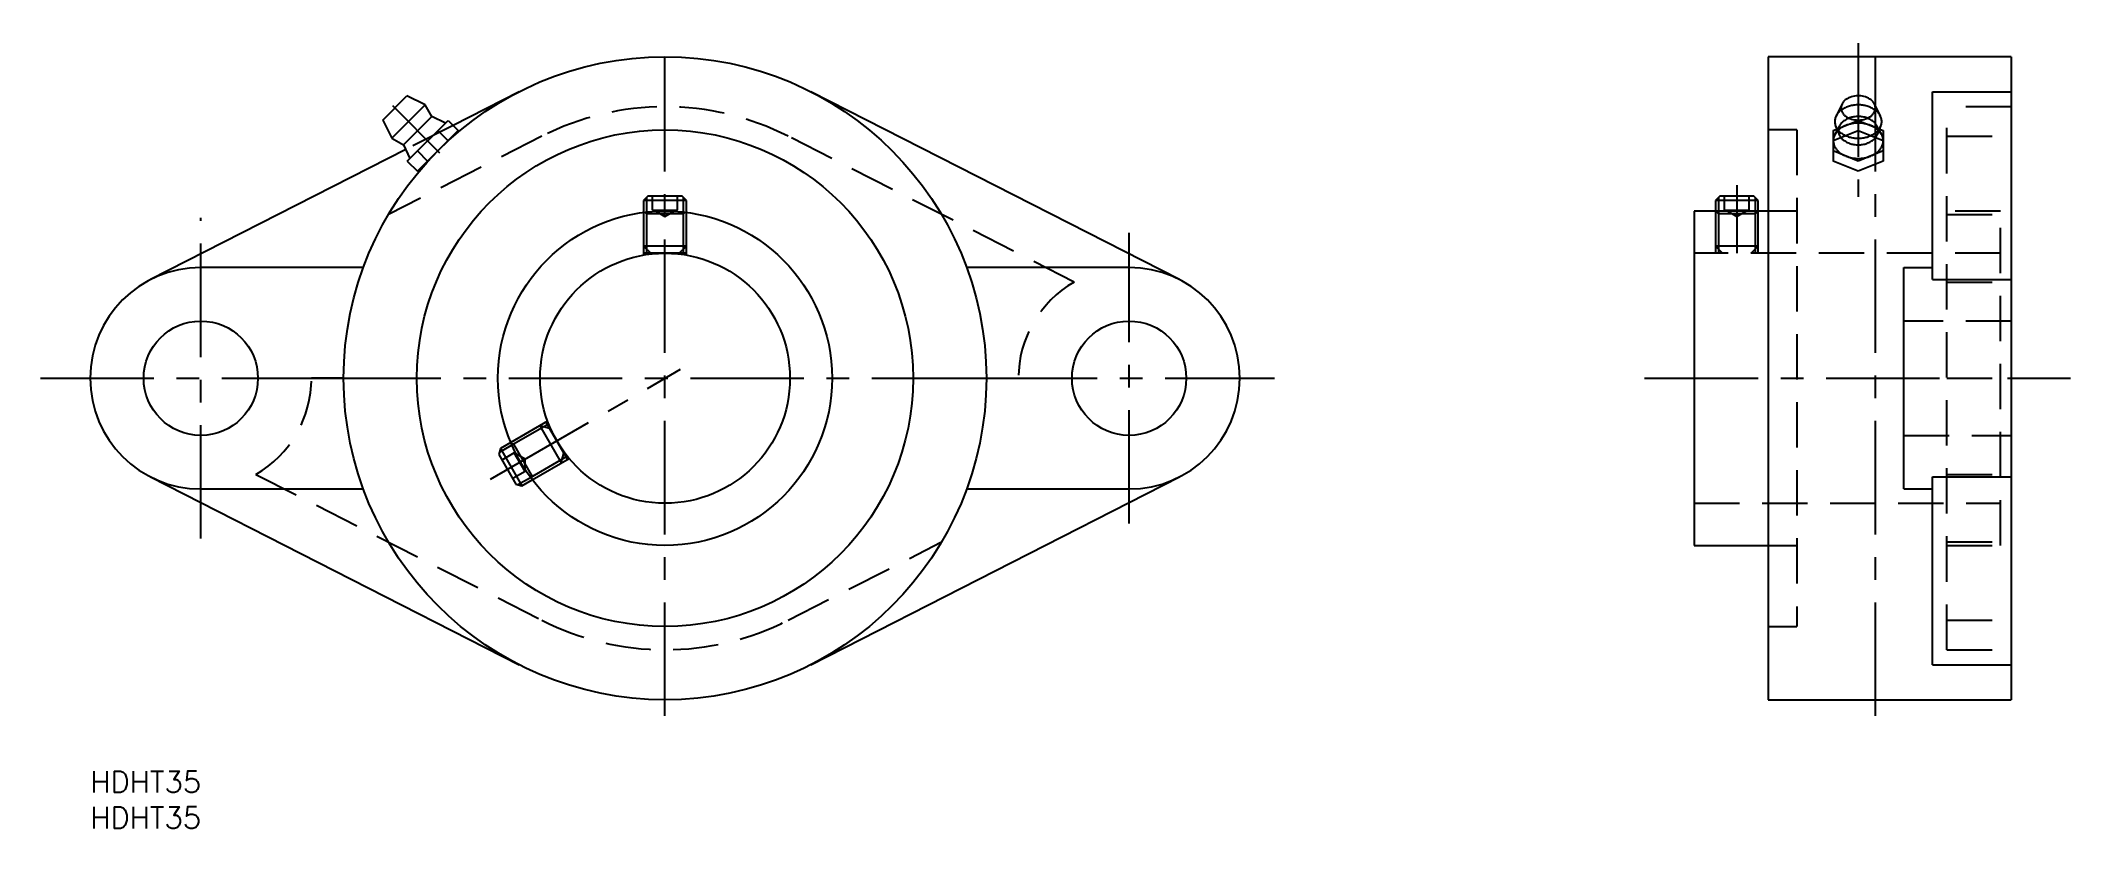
# Model space of a CAD drawing. Extents: x -7 to 277, y -8 to 102.
import ezdxf

# ---------------------------------------------------------------- set-up
doc = ezdxf.new("R2010")
doc.units = 0
doc.header["$LTSCALE"] = 0.5
doc.linetypes.add('CENTER', pattern=[50.8, 31.75, -6.35, 6.35, -6.35])
doc.linetypes.add('DASHED', pattern=[19.05, 12.7, -6.35])
for name, color, linetype in [('MSM_CENTER', 1, 'CENTER'), ('MSM_CONTINUOUS', 7, 'CONTINUOUS'), ('MSM_DASHED', 4, 'DASHED'), ('MSM_NARROW', 5, 'CONTINUOUS'), ('MSM_PART_NUMBER', 7, 'CONTINUOUS')]:
    doc.layers.add(name, color=color, linetype=linetype)
doc.styles.get("Standard").update_dxf_attribs({"font": 'txt.shx', "height": 3, "bigfont": 'bigfont.shx'})

msp = doc.modelspace()

# ---------------------------------------------------------------- linework, layer by layer
at = {"layer": 'MSM_CENTER'}
for p, q in [((80.5, 7.75), (80.5, 102.25)), ((247.6, 101.88), (247.6, 80.38)), ((250, 7.75), (250, 102.25)), ((48.98, 86.52), (42.37, 93.13)), ((230.6, 82.03), (230.6, 72.5)), ((15.5, 32.56), (15.5, 77.44)), ((145.5, 34.65), (145.5, 75.35)), ((-6.94, 55), (37.94, 55)), ((33.25, 55), (127.75, 55)), ((56.05, 40.88), (82.66, 56.25)), ((125.15, 55), (165.85, 55)), ((217.69, 55), (277.31, 55))]:
    msp.add_line(p, q, dxfattribs=at)
at = {"layer": 'MSM_CONTINUOUS'}
for p, q in [((269, 100), (235, 100)), ((235, 100), (235, 10)), ((269, 100), (269, 10)), ((40.97, 91.13), (44.37, 94.53)), ((46.91, 93.25), (44.37, 94.53)), ((60.08, 95.1), (50.83, 90.39)), ((152.53, 68.81), (100.92, 95.1)), ((258, 68.81), (258, 95.1)), ((258, 95.1), (269, 95.1)), ((40.97, 91.13), (42.25, 88.59)), ((42.25, 88.59), (46.91, 93.25)), ((43.87, 87.67), (47.83, 91.63)), ((44.41, 85.38), (50.12, 91.09)), ((47.83, 91.63), (46.91, 93.25)), ((49.74, 90.71), (47.83, 91.63)), ((50.12, 91.09), (51.54, 89.68)), ((42.25, 88.59), (43.87, 87.67)), ((45.82, 83.96), (51.54, 89.68)), ((48.69, 89.66), (50.11, 88.25)), ((44.19, 87.01), (8.47, 68.81)), ((43.87, 87.67), (44.79, 85.76)), ((44.41, 85.38), (45.82, 83.96)), ((45.84, 86.81), (47.25, 85.39)), ((78.11, 80.5), (77.5, 79.89)), ((77.5, 79.89), (77.5, 78.21)), ((83.5, 79.89), (77.5, 79.89)), ((82.89, 80.5), (78.11, 80.5)), ((83.5, 79.89), (82.89, 80.5)), ((83.5, 78.21), (83.5, 79.89)), ((228.21, 80.5), (227.6, 79.89)), ((227.6, 79.89), (227.6, 78.4)), ((233.6, 79.89), (227.6, 79.89)), ((232.99, 80.5), (228.21, 80.5)), ((233.6, 79.89), (232.99, 80.5)), ((233.6, 78.4), (233.6, 79.89)), ((235, 78.4), (224.6, 78.4)), ((224.6, 78.4), (224.6, 31.6)), ((38.25, 70.5), (15.5, 70.5)), ((145.5, 70.5), (122.75, 70.5)), ((254, 70.5), (258, 70.5)), ((254, 39.5), (254, 70.5)), ((258, 68.81), (269, 68.81)), ((58.9, 45.99), (57.45, 45.15)), ((57.45, 45.15), (57.22, 44.32)), ((57.22, 44.32), (59.61, 40.18)), ((57.45, 45.15), (60.45, 39.96)), ((8.47, 41.19), (60.08, 14.9)), ((59.61, 40.18), (60.45, 39.96)), ((60.45, 39.96), (61.9, 40.8)), ((100.92, 14.9), (152.53, 41.19)), ((258, 14.9), (258, 41.19)), ((258, 41.19), (269, 41.19)), ((15.5, 39.5), (38.25, 39.5)), ((122.75, 39.5), (145.5, 39.5)), ((254, 39.5), (258, 39.5)), ((224.6, 31.6), (235, 31.6)), ((258, 14.9), (269, 14.9)), ((235, 10), (269, 10))]:
    msp.add_line(p, q, dxfattribs=at)
for centre, radius in [((80.5, 55), 45), ((80.5, 55), 34.75), ((80.5, 55), 23.4), ((80.5, 55), 17.5), ((15.5, 55), 8), ((145.5, 55), 8)]:
    msp.add_circle(centre, radius, dxfattribs=at)
for centre, start, end in [((15.5, 55), 90, 270), ((145.5, 55), 270, 90)]:
    msp.add_arc(centre, 15.5, start, end, dxfattribs=at)
at = {"layer": 'MSM_DASHED'}
for p, q in [((244.1, 89.66), (247.6, 91.09)), ((245.34, 93.4), (244.49, 91.7)), ((247.6, 91.09), (251.1, 89.66)), ((250.71, 91.7), (249.86, 93.4)), ((260, 17), (260, 93)), ((269, 93), (260, 93)), ((63.25, 88.86), (41.78, 77.92)), ((50.83, 90.39), (44.19, 87.01)), ((137.81, 68.46), (97.75, 88.86)), ((239, 89.75), (235, 89.75)), ((239, 89.75), (239, 20.25)), ((244.1, 88.25), (247.6, 89.68)), ((244.1, 89.66), (244.1, 85.39)), ((244.98, 90.34), (244.32, 89.1)), ((244.43, 90.27), (244.91, 89.1)), ((247.6, 89.68), (251.1, 88.25)), ((250.88, 89.1), (250.22, 90.34)), ((250.29, 89.1), (250.77, 90.27)), ((251.1, 89.66), (251.1, 85.39)), ((260, 88.86), (269, 88.86)), ((247.6, 85.38), (244.1, 86.81)), ((247.6, 83.96), (244.1, 85.39)), ((251.1, 86.81), (247.6, 85.38)), ((251.1, 85.39), (247.6, 83.96)), ((78.77, 78.5), (78.77, 80.5)), ((82.23, 78.5), (82.23, 80.5)), ((228.87, 78.5), (228.87, 80.5)), ((232.33, 78.5), (232.33, 80.5)), ((77.5, 78.21), (77.5, 72.24)), ((77.68, 78.22), (77.91, 77.99)), ((77.91, 78.26), (77.91, 72.31)), ((83.09, 77.99), (77.91, 77.99)), ((78.77, 78.5), (82.23, 78.5)), ((79, 78.5), (80.5, 77.63)), ((80.5, 77.63), (82, 78.5)), ((83.09, 72.31), (83.09, 78.26)), ((83.09, 77.99), (83.32, 78.22)), ((83.5, 72.24), (83.5, 78.21)), ((227.6, 78.4), (228.01, 77.99)), ((227.6, 78.4), (227.6, 72.5)), ((228.01, 78.4), (228.01, 72.5)), ((233.19, 77.99), (228.01, 77.99)), ((228.87, 78.5), (232.33, 78.5)), ((229.1, 78.5), (230.6, 77.63)), ((230.6, 77.63), (232.1, 78.5)), ((233.19, 77.99), (233.6, 78.4)), ((233.19, 72.5), (233.19, 78.4)), ((233.6, 72.5), (233.6, 78.4)), ((239, 78.4), (235, 78.4)), ((267.5, 78.4), (260, 78.4)), ((260, 77.92), (269, 77.92)), ((267.5, 31.6), (267.5, 78.4)), ((77.5, 73.5), (78.5, 72.5)), ((83.5, 73.5), (77.5, 73.5)), ((83.5, 72.5), (77.5, 72.5)), ((77.69, 72.27), (77.5, 72.5)), ((77.5, 72.5), (83.5, 72.5)), ((82.5, 72.5), (78.5, 72.5)), ((82.5, 72.5), (83.5, 73.5)), ((83.31, 72.27), (83.5, 72.5)), ((267.5, 72.5), (224.6, 72.5)), ((227.6, 73.5), (228.6, 72.5)), ((233.6, 73.5), (227.6, 73.5)), ((232.6, 72.5), (233.6, 73.5)), ((260, 68.46), (269, 68.46)), ((269, 63), (254, 63)), ((35.5, 55), (31, 55)), ((125.5, 55), (130, 55)), ((260, 55), (269, 55)), ((64.07, 48.98), (58.9, 45.99)), ((64.21, 48.59), (59.06, 45.62)), ((64.34, 47.98), (62.98, 48.35)), ((62.98, 48.35), (65.98, 43.15)), ((64.13, 48.8), (63.84, 48.85)), ((63.84, 48.85), (66.84, 43.65)), ((66.84, 43.65), (63.84, 48.85)), ((59.29, 45.75), (58.98, 45.83)), ((59.29, 45.75), (61.88, 41.26)), ((64.34, 47.98), (66.34, 44.52)), ((254, 47), (269, 47)), ((59.4, 44.55), (57.67, 43.55)), ((60.9, 41.95), (59.4, 44.55)), ((60.9, 43.68), (59.4, 44.55)), ((60.9, 41.95), (60.9, 43.68)), ((61.66, 41.13), (66.81, 44.1)), ((61.9, 40.8), (67.07, 43.78)), ((65.98, 43.15), (66.34, 44.52)), ((66.95, 43.93), (66.84, 43.65)), ((23.19, 41.54), (63.25, 21.14)), ((60.9, 41.95), (59.17, 40.95)), ((61.8, 40.94), (61.88, 41.26)), ((260, 41.54), (269, 41.54)), ((224.6, 37.5), (267.5, 37.5)), ((97.75, 21.14), (119.22, 32.08)), ((235, 31.6), (239, 31.6)), ((260, 32.08), (269, 32.08)), ((260, 31.6), (267.5, 31.6)), ((235, 20.25), (239, 20.25)), ((260, 21.14), (269, 21.14)), ((260, 17), (269, 17))]:
    msp.add_line(p, q, dxfattribs=at)
for centre, radius, start, end in [((246.71, 92.76), 1.51, 116.9364, 177.4617), ((247.59, 91.39), 3.14, 54.6409, 119.834), ((248.58, 92.79), 1.42, 1.5522, 54.4243), ((80.5, 55), 38, 63.0093, 116.9907), ((246.32, 90.84), 2.02, 122.3563, 177.7725), ((246.71, 92.9), 1.51, 182.5383, 243.0636), ((247.53, 89.17), 4.08, 88.9988, 124.1218), ((247.54, 88.25), 3.38, 88.923, 130.592), ((247.6, 94.32), 3.19, 240.4041, 304.7301), ((247.67, 89.17), 4.08, 55.8782, 91.0012), ((247.66, 88.25), 3.38, 49.408, 91.077), ((248.49, 92.9), 1.51, 307.7217, 357.4617), ((248.88, 90.84), 2.02, 2.2275, 57.6437), ((245.92, 88.23), 1.82, 151.4406, 214.701), ((246.32, 91), 2.02, 182.2275, 237.6437), ((246.85, 87.63), 2.92, 109.9589, 149.7956), ((246.45, 89.6), 1.65, 132.2599, 178.1984), ((246.45, 89.7), 1.65, 181.8016, 227.7401), ((247.53, 92.67), 4.08, 235.8782, 271.0012), ((247.54, 91.05), 3.38, 229.408, 271.077), ((247.6, 85.92), 4.78, 68.5428, 111.4572), ((247.67, 92.67), 4.08, 268.9988, 304.1218), ((247.66, 91.05), 3.38, 268.923, 310.592), ((248.35, 87.63), 2.92, 30.2044, 70.0411), ((248.75, 89.6), 1.65, 1.8016, 47.7401), ((248.75, 89.7), 1.65, 312.2599, 358.1984), ((248.88, 91), 2.02, 302.3563, 357.7725), ((249.28, 88.23), 1.82, 325.299, 28.5594), ((246.88, 88.9), 2.99, 214.7712, 246.694), ((247.6, 90.54), 4.78, 248.5428, 291.4572), ((248.32, 88.9), 2.99, 293.306, 325.2288), ((145.5, 55), 15.5, 119.7529, 180), ((15.5, 55), 15.5, 299.7529, 0), ((80.5, 55), 38, 243.0093, 296.9907)]:
    msp.add_arc(centre, radius, start, end, dxfattribs=at)
at = {"layer": 'MSM_NARROW'}
for p, q in [((77.91, 80.29), (77.91, 78.26)), ((83.09, 78.26), (83.09, 80.29)), ((228.01, 80.29), (228.01, 78.26)), ((233.19, 78.26), (233.19, 80.29)), ((59.06, 45.62), (57.3, 44.6)), ((59.89, 40.11), (61.66, 41.13))]:
    msp.add_line(p, q, dxfattribs=at)

# ---------------------------------------------------------------- texts
at = {"layer": 'MSM_PART_NUMBER'}
for p in [(0, -3), (0, -8)]:
    msp.add_text('HDHT35', height=3, dxfattribs=at).set_placement(p)

doc.saveas('drawing.dxf')
